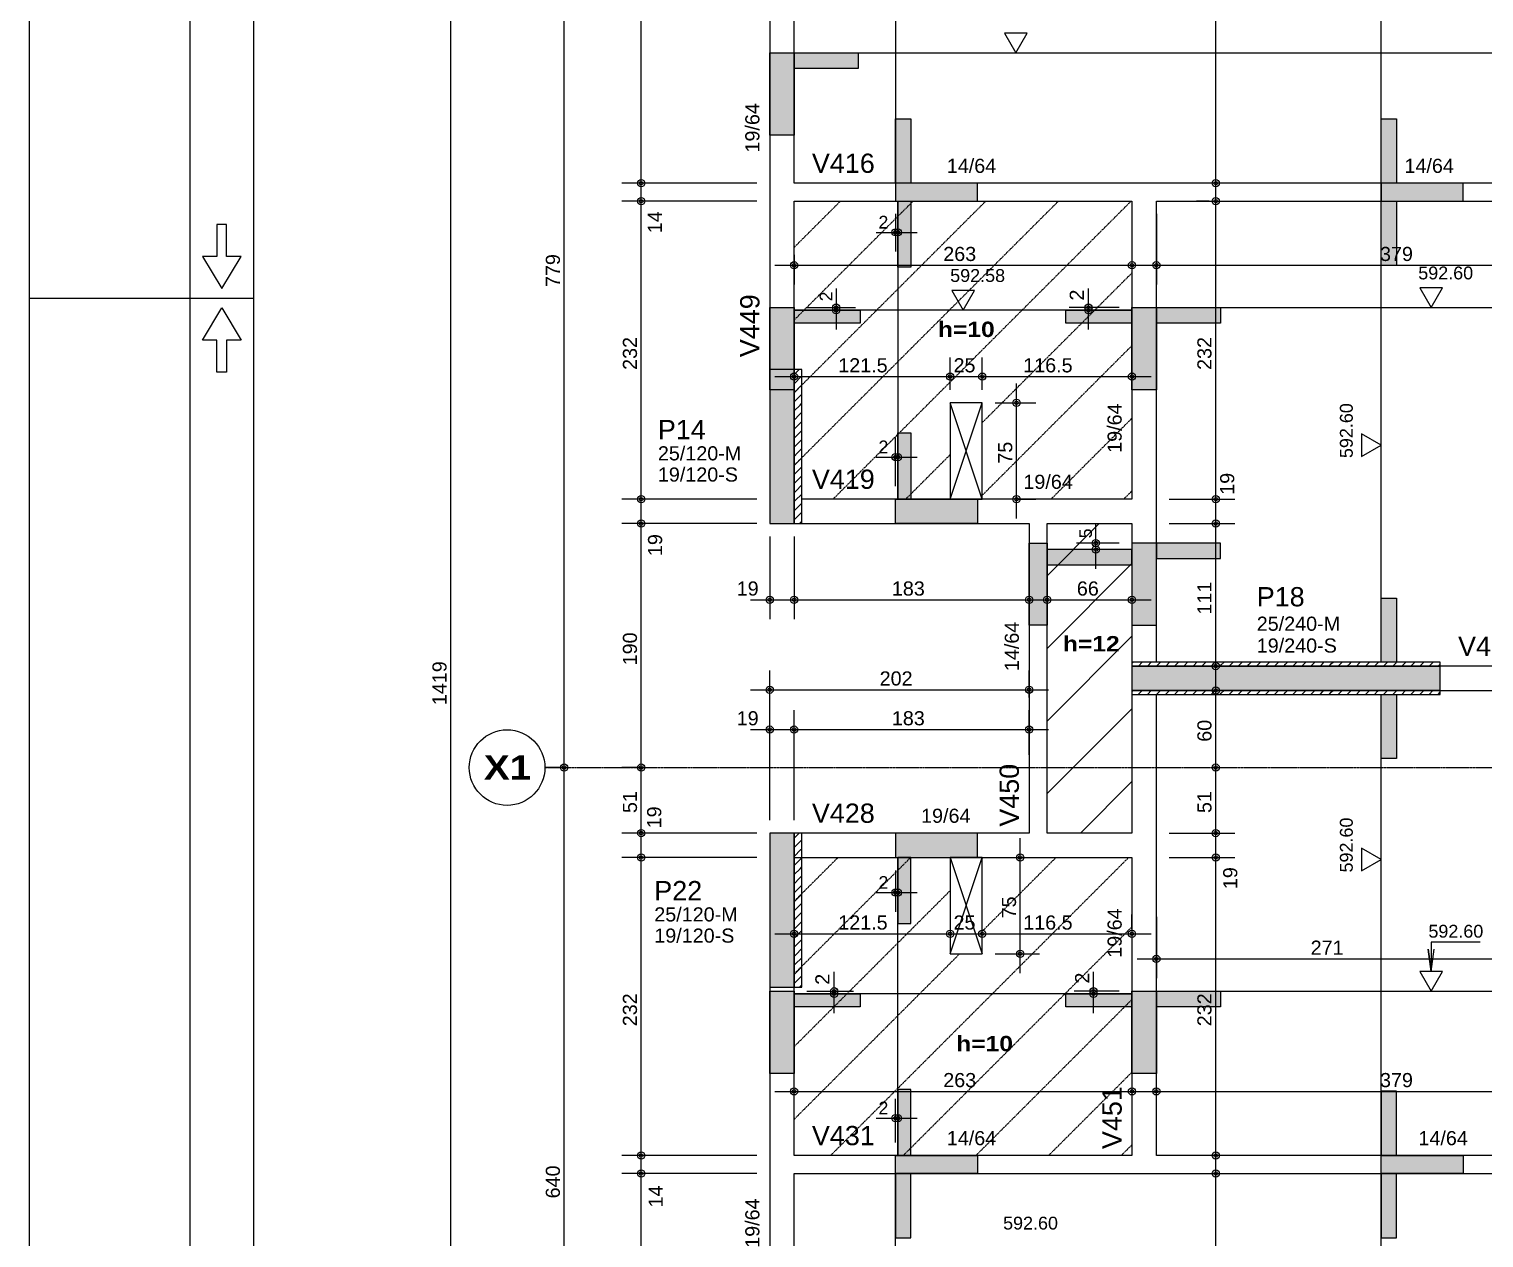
# Model space of a CAD drawing. Extents: x 0 to 7795, y 0 to 4205.
# Drawn here: x 0 to 1132, y 2241 to 3182 of the extents above; entities that cross this region are included whole.
import ezdxf

# ---------------------------------------------------------------- set-up
doc = ezdxf.new("R2010")
doc.units = 0
doc.header["$MEASUREMENT"] = 0
doc.linetypes.add('ESTILO_TQS_0001', pattern=[1, 0.7, -0.3])
doc.linetypes.add('ESTILO_TQS_0007', pattern=[2.1, 1.5, -0.2, 0.2, -0.2])
for name, color, linetype in [('MTH-179', 1, 'CONTINUOUS'), ('MTH-224', 4, 'CONTINUOUS'), ('MTH-230', 1, 'CONTINUOUS'), ('MTH-COTAS7', 31, 'CONTINUOUS'), ('MTH-DIM-PILAR', 3, 'CONTINUOUS'), ('MTH-DIM-VIGA', 3, 'CONTINUOUS'), ('MTH-EIXO-214', 4, 'CONTINUOUS'), ('MTH-EIXO-215', 1, 'CONTINUOUS'), ('MTH-FACE-VIGA', 7, 'CONTINUOUS'), ('MTH-LINHA-SEÇÃO', 16, 'CONTINUOUS'), ('MTH-MARGEM', 5, 'CONTINUOUS'), ('MTH-PILAR-SEGUE', 5, 'CONTINUOUS'), ('MTH-SIMB_COTA', 3, 'CONTINUOUS'), ('MTH-SOMBRA21', 150, 'CONTINUOUS'), ('MTH-SOMBRA25', 253, 'CONTINUOUS'), ('MTH-TIT1-PILAR', 5, 'CONTINUOUS'), ('MTH-TIT1-VIGA', 5, 'CONTINUOUS'), ('MTH-TRACEJADO-216', 1, 'CONTINUOUS'), ('MTH-TXT', 4, 'CONTINUOUS'), ('MTH-TXT-NEGRITO', 5, 'CONTINUOUS')]:
    doc.layers.add(name, color=color, linetype=linetype)
doc.styles.add('TQS_ARIAL', font='arial.ttf')
doc.styles.add('TQS_ARIAL_BLACK', font='ariblk.ttf')

msp = doc.modelspace()

# ---------------------------------------------------------------- linework, layer by layer
at = {"layer": 'MTH-179', "linetype": 'Continuous'}
for p, q in [((0.004008, 4204.998269), (0.004008, -0.002219)), ((125.004016, 4204.998269), (125.004016, -0.002219)), ((0.004008, 2972.497781), (175.004008, 2972.497781))]:
    msp.add_line(p, q, dxfattribs=at)
for points in [[(150.004008, 2979.997781), (165.004008, 3004.997781), (153.754008, 3004.997781), (153.754008, 3029.997781), (146.254008, 3029.997781), (146.254008, 3004.997781), (135.004008, 3004.997781), (150.004008, 2979.997781)], [(150.004008, 2964.997781), (165.004008, 2939.997781), (153.754008, 2939.997781), (153.754008, 2914.997781), (146.254008, 2914.997781), (146.254008, 2939.997781), (135.004008, 2939.997781), (150.004008, 2964.997781)]]:
    msp.add_lwpolyline(points, dxfattribs=at)
at = {"layer": 'MTH-224', "linetype": 'Continuous'}
for points in [[(759.359602, 3178.810307), (768.192605, 3163.511837), (777.02473, 3178.810307), (759.359602, 3178.810307)], [(718.178365, 2978.528979), (727.011368, 2963.230509), (735.843493, 2978.528979), (718.178365, 2978.528979)], [(1082.560302, 2980.528979), (1091.393306, 2965.230509), (1100.22543, 2980.528979), (1082.560302, 2980.528979)], [(1037.096563, 2849.268351), (1052.395033, 2858.101354), (1037.096563, 2866.933478), (1037.096563, 2849.268351)], [(1037.096563, 2526.651687), (1052.395033, 2535.484691), (1037.096563, 2544.316815), (1037.096563, 2526.651687)], [(1082.560302, 2448.289964), (1091.393306, 2432.991494), (1100.22543, 2448.289964), (1082.560302, 2448.289964)]]:
    msp.add_lwpolyline(points, dxfattribs=at)
at = {"layer": 'MTH-230', "linetype": 'Continuous'}
for p, q in [((717.011355, 2816.135497), (742.011369, 2891.135495)), ((742.011369, 2816.135497), (717.011355, 2891.135495)), ((717.011301, 2537.135601), (742.011301, 2462.135601)), ((717.011301, 2462.135601), (742.011301, 2537.135601))]:
    msp.add_line(p, q, dxfattribs=at)
msp.add_circle((372.092488, 2607.135465), 29.418879, dxfattribs=at)
at = {"layer": 'MTH-COTAS7', "linetype": 'Continuous'}
for p, q in [((328.265627, 1952.135502), (328.265627, 3401.1355)), ((416.511366, 2592.135465), (416.511366, 3401.1355)), ((476.511366, 3047.1355), (476.511366, 3382.135501)), ((923.725846, 3047.1355), (923.725846, 3382.135501)), ((476.511366, 3033.1355), (476.511366, 3077.1355)), ((566.511366, 3062.1355), (461.511366, 3062.1355)), ((566.511366, 3062.1355), (461.511366, 3062.1355)), ((476.511366, 2801.135501), (476.511366, 3063.1355)), ((930.829423, 3062.1355), (908.725846, 3062.1355)), ((923.725846, 2801.135501), (923.725846, 3063.1355)), ((566.511366, 3048.1355), (461.511366, 3048.1355)), ((566.511366, 3048.1355), (461.511366, 3048.1355)), ((918.511368, 3048.1355), (908.725846, 3048.1355)), ((674.386366, 3038.1355), (674.386366, 3008.854269)), ((676.386366, 3038.1355), (676.386366, 3008.854269)), ((877.51137, 3038.1355), (877.51137, 2983.232143)), ((659.386366, 3023.854269), (691.386366, 3023.854269)), ((595.511366, 3006.466869), (595.511366, 2983.232143)), ((858.51137, 3005.209208), (858.51137, 2983.232143)), ((580.511366, 2998.232143), (873.51137, 2998.232143)), ((862.51137, 2998.232143), (1271.506838, 2998.232143)), ((628.256364, 2980.230509), (628.256364, 2948.230509)), ((824.715256, 2948.230509), (824.715256, 2980.230509)), ((605.511366, 2965.230509), (643.256364, 2965.230509)), ((605.511366, 2963.230509), (643.256364, 2963.230509)), ((848.51137, 2965.230509), (809.715256, 2965.230509)), ((848.51137, 2963.230509), (809.715256, 2963.230509)), ((595.511366, 2890.565791), (595.511366, 2926.533561)), ((717.011355, 2901.135495), (717.011355, 2926.533561)), ((717.011355, 2901.135495), (717.011355, 2926.533561)), ((742.011369, 2901.135495), (742.011369, 2926.533561)), ((742.011369, 2901.135495), (742.011369, 2926.533561)), ((858.51137, 2911.230509), (858.51137, 2926.533561)), ((580.511366, 2911.533561), (732.011355, 2911.533561)), ((702.011355, 2911.533561), (757.011369, 2911.533561)), ((727.011369, 2911.533561), (873.51137, 2911.533561)), ((768.627084, 2801.135501), (768.627084, 2906.135495)), ((752.011369, 2891.135495), (783.627084, 2891.135495)), ((674.386366, 2826.135501), (674.386366, 2863.880498)), ((676.386366, 2826.135501), (676.386366, 2863.880498)), ((659.386366, 2848.880498), (691.386366, 2848.880498)), ((476.511366, 2782.135501), (476.511366, 2831.135501)), ((923.725846, 2782.135501), (923.725846, 2831.135501)), ((566.511366, 2816.135501), (461.511366, 2816.135501)), ((566.511366, 2816.135501), (461.511366, 2816.135501)), ((476.511366, 2592.135465), (476.511366, 2812.135501)), ((769.499742, 2816.135501), (783.627084, 2816.135501)), ((887.51137, 2816.135501), (938.725846, 2816.135501)), ((887.51137, 2816.135501), (938.725846, 2816.135501)), ((923.725846, 2671.135503), (923.725846, 2812.135501)), ((566.511366, 2797.135501), (461.511366, 2797.135501)), ((566.511366, 2797.135501), (461.511366, 2797.135501)), ((576.511366, 2787.135501), (576.511366, 2722.75702)), ((595.511366, 2787.135501), (595.511366, 2722.75702)), ((830.361343, 2761.912697), (830.361343, 2796.912697)), ((887.51137, 2797.135501), (938.725846, 2797.135501)), ((887.51137, 2797.135501), (938.725846, 2797.135501)), ((595.511366, 2777.135501), (595.511366, 2722.75702)), ((848.511371, 2781.912697), (815.361343, 2781.912697)), ((848.511371, 2776.912697), (815.361343, 2776.912697)), ((778.511366, 2764.81614), (778.511366, 2722.75702)), ((561.511366, 2737.75702), (610.511366, 2737.75702)), ((580.511366, 2737.75702), (793.511366, 2737.75702)), ((777.511366, 2737.75702), (873.51137, 2737.75702)), ((792.511366, 2740.018856), (792.511366, 2722.75702)), ((858.51137, 2737.846859), (858.51137, 2722.75702)), ((932.445844, 2686.135503), (908.725846, 2686.135503)), ((576.511366, 2576.135501), (576.511366, 2682.734436)), ((778.511366, 2661.744112), (778.511366, 2682.734436)), ((923.725846, 2592.135465), (923.725846, 2682.135503)), ((561.511366, 2667.734436), (793.511366, 2667.734436)), ((932.279782, 2667.135503), (908.725846, 2667.135503)), ((576.511366, 2566.135501), (576.511366, 2651.744112)), ((595.511366, 2566.135501), (595.511366, 2651.744112)), ((595.511366, 2576.135501), (595.511366, 2651.744112)), ((778.511366, 2617.135465), (778.511366, 2651.744112)), ((561.511366, 2636.744112), (610.511366, 2636.744112)), ((580.511366, 2636.744112), (793.511366, 2636.744112)), ((416.511366, 1952.135502), (416.511366, 2622.135465)), ((476.511366, 2541.135501), (476.511366, 2622.135465)), ((923.725846, 2541.135501), (923.725846, 2622.135465)), ((414.290265, 2607.135465), (401.511366, 2607.135465)), ((415.263329, 2607.135465), (401.511366, 2607.135465)), ((475.263329, 2607.135465), (461.511366, 2607.135465)), ((475.263329, 2607.135465), (461.511366, 2607.135465)), ((920.849587, 2607.135465), (938.725846, 2607.135465)), ((920.849587, 2607.135465), (938.725846, 2607.135465)), ((476.511366, 2522.135501), (476.511366, 2571.135501)), ((923.725846, 2522.135501), (923.725846, 2571.135501)), ((566.511366, 2556.135501), (461.511366, 2556.135501)), ((566.511366, 2556.135501), (461.511366, 2556.135501)), ((476.511366, 2290.135499), (476.511366, 2552.135501)), ((771.572655, 2447.135601), (771.572655, 2552.135501)), ((887.51137, 2556.135501), (938.725846, 2556.135501)), ((887.51137, 2556.135501), (938.725846, 2556.135501)), ((923.725846, 2290.135499), (923.725846, 2552.135501)), ((566.511366, 2537.135501), (461.511366, 2537.135501)), ((566.511366, 2537.135501), (461.511366, 2537.135501)), ((752.011301, 2537.135501), (786.572655, 2537.135501)), ((887.51137, 2537.135501), (938.725846, 2537.135501)), ((887.51137, 2537.135501), (938.725846, 2537.135501)), ((674.386366, 2527.135501), (674.386366, 2494.779492)), ((676.386366, 2527.135501), (676.386366, 2494.779492)), ((659.386366, 2509.779492), (691.386366, 2509.779492)), ((742.011301, 2472.135601), (742.011301, 2492.703792)), ((742.011301, 2472.135601), (742.011301, 2492.703792)), ((858.51137, 2481.441871), (858.51137, 2492.703792)), ((595.511366, 2486.135501), (595.511366, 2462.703792)), ((717.011301, 2489.635601), (717.011301, 2462.703792)), ((717.011301, 2489.635601), (717.011301, 2462.703792)), ((877.51137, 2490.948344), (877.51137, 2443.127822)), ((580.511366, 2477.703792), (732.011301, 2477.703792)), ((702.011301, 2477.703792), (757.011301, 2477.703792)), ((727.011301, 2477.703792), (873.51137, 2477.703792)), ((752.011301, 2462.135601), (786.572655, 2462.135601)), ((862.51137, 2458.127822), (1163.511366, 2458.127822)), ((626.751046, 2415.991494), (626.751046, 2447.991494)), ((828.608639, 2415.991494), (828.608639, 2447.991494)), ((605.511366, 2432.991494), (641.751046, 2432.991494)), ((605.511366, 2430.991494), (641.751046, 2430.991494)), ((848.51137, 2432.991494), (813.608639, 2432.991494)), ((848.51137, 2430.991494), (813.608639, 2430.991494)), ((877.51137, 2343.047697), (877.51137, 2370.038858)), ((580.511366, 2355.038858), (873.51137, 2355.038858)), ((674.386366, 2315.135501), (674.386366, 2349.166273)), ((676.386366, 2315.135501), (676.386366, 2349.166273)), ((862.51137, 2355.038858), (1271.506838, 2355.038858)), ((659.386366, 2334.166273), (691.386366, 2334.166273)), ((476.511366, 2276.135499), (476.511366, 2320.135499)), ((566.511366, 2305.135499), (461.511366, 2305.135499)), ((566.511366, 2305.135499), (461.511366, 2305.135499)), ((476.511366, 1971.135501), (476.511366, 2306.135499)), ((932.234562, 2305.135499), (908.725846, 2305.135499)), ((923.725846, 1971.135501), (923.725846, 2306.135499)), ((566.511366, 2291.135499), (461.511366, 2291.135499)), ((566.511366, 2291.135499), (461.511366, 2291.135499))]:
    msp.add_line(p, q, dxfattribs=at)
msp.add_lwpolyline([(1129.702122, 2471.26298), (1091.392866, 2471.26298), (1091.392866, 2448.289964), (1089.108658, 2465.640249), (1091.392866, 2448.289964), (1093.677075, 2465.640249)], dxfattribs=at)
at = {"layer": 'MTH-EIXO-214', "linetype": 'ESTILO_TQS_0007'}
msp.add_line((401.511366, 2607.135465), (5503.511366, 2607.135465), dxfattribs=at)
at = {"layer": 'MTH-EIXO-215', "linetype": 'Continuous'}
for p, q in [((792.511366, 2756.539504), (833.107363, 2797.135501)), ((792.511366, 2699.970961), (858.51137, 2765.970965)), ((792.511366, 2643.402419), (858.51137, 2709.402423)), ((792.511366, 2586.833876), (858.51137, 2652.83388)), ((818.381533, 2556.135501), (858.51137, 2596.265338))]:
    msp.add_line(p, q, dxfattribs=at)
at = {"layer": 'MTH-FACE-VIGA', "linetype": 'Continuous'}
for p, q in [((595.511366, 2913.092895), (599.553973, 2917.135501)), ((595.511366, 2906.021827), (601.242226, 2911.752686)), ((601.242226, 2911.752686), (601.511366, 2912.021827)), ((595.511366, 2898.950759), (600.870064, 2904.309457)), ((600.870064, 2904.309457), (601.511366, 2904.950759)), ((595.511366, 2891.879691), (600.497903, 2896.866227)), ((595.511366, 2884.808623), (600.125741, 2889.422998)), ((600.125741, 2889.422998), (601.511366, 2890.808623)), ((600.497903, 2896.866227), (601.511366, 2897.879691)), ((595.511366, 2877.737555), (599.75358, 2881.979769)), ((599.381418, 2874.53654), (601.511366, 2876.666488)), ((599.75358, 2881.979769), (601.511366, 2883.737555)), ((595.511366, 2870.666488), (599.381418, 2874.53654)), ((595.511366, 2863.59542), (599.009257, 2867.09331)), ((599.009257, 2867.09331), (601.511366, 2869.59542)), ((595.511366, 2856.524352), (598.637096, 2859.650081)), ((598.264934, 2852.206852), (601.511366, 2855.453284)), ((598.637096, 2859.650081), (601.511366, 2862.524352)), ((595.511366, 2849.453284), (598.264934, 2852.206852)), ((595.511366, 2842.382216), (597.892773, 2844.763622)), ((597.892773, 2844.763622), (601.511366, 2848.382216)), ((595.511366, 2835.311149), (597.520611, 2837.320393)), ((597.14845, 2829.877164), (601.511366, 2834.240081)), ((597.520611, 2837.320393), (601.511366, 2841.311149)), ((595.511366, 2828.240081), (597.14845, 2829.877164)), ((595.511366, 2821.169013), (596.776288, 2822.433935)), ((596.404127, 2814.990705), (601.511366, 2820.097945)), ((596.776288, 2822.433935), (601.511366, 2827.169013)), ((595.511366, 2814.097945), (596.404127, 2814.990705)), ((596.031965, 2807.547476), (601.511366, 2813.026877)), ((595.511366, 2807.026877), (596.031965, 2807.547476)), ((595.511366, 2799.95581), (595.659804, 2800.104247)), ((595.659804, 2800.104247), (601.511366, 2805.95581)), ((599.762125, 2797.135501), (601.511366, 2798.884742)), ((858.511366, 2688.189215), (859.457654, 2689.135503)), ((863.528721, 2686.135503), (863.592232, 2686.199013)), ((863.592232, 2686.199013), (866.528721, 2689.135503)), ((870.599789, 2686.135503), (870.752807, 2686.288521)), ((870.752807, 2686.288521), (873.599789, 2689.135503)), ((877.670857, 2686.135503), (877.913382, 2686.378028)), ((877.913382, 2686.378028), (880.670857, 2689.135503)), ((884.741925, 2686.135503), (885.073957, 2686.467535)), ((885.073957, 2686.467535), (887.741925, 2689.135503)), ((891.812993, 2686.135503), (892.234532, 2686.557042)), ((892.234532, 2686.557042), (894.812993, 2689.135503)), ((898.88406, 2686.135503), (899.395107, 2686.646549)), ((899.395107, 2686.646549), (901.88406, 2689.135503)), ((905.955128, 2686.135503), (906.555682, 2686.736057)), ((906.555682, 2686.736057), (908.955128, 2689.135503)), ((913.026196, 2686.135503), (913.716257, 2686.825564)), ((913.716257, 2686.825564), (916.026196, 2689.135503)), ((920.097264, 2686.135503), (920.876832, 2686.915071)), ((920.876832, 2686.915071), (923.097264, 2689.135503)), ((927.168332, 2686.135503), (928.037407, 2687.004578)), ((928.037407, 2687.004578), (930.168332, 2689.135503)), ((934.2394, 2686.135503), (935.197982, 2687.094085)), ((935.197982, 2687.094085), (937.2394, 2689.135503)), ((941.310467, 2686.135503), (942.358557, 2687.183592)), ((942.358557, 2687.183592), (944.310467, 2689.135503)), ((948.381535, 2686.135503), (949.519132, 2687.2731)), ((949.519132, 2687.2731), (951.381535, 2689.135503)), ((955.452603, 2686.135503), (956.679707, 2687.362607)), ((956.679707, 2687.362607), (958.452603, 2689.135503)), ((962.523671, 2686.135503), (963.840282, 2687.452114)), ((963.840282, 2687.452114), (965.523671, 2689.135503)), ((969.594739, 2686.135503), (971.000857, 2687.541621)), ((971.000857, 2687.541621), (972.594739, 2689.135503)), ((976.665806, 2686.135503), (978.161432, 2687.631128)), ((978.161432, 2687.631128), (979.665806, 2689.135503)), ((983.736874, 2686.135503), (985.322007, 2687.720636)), ((985.322007, 2687.720636), (986.736874, 2689.135503)), ((990.807942, 2686.135503), (992.482582, 2687.810143)), ((992.482582, 2687.810143), (993.807942, 2689.135503)), ((997.87901, 2686.135503), (999.643157, 2687.89965)), ((999.643157, 2687.89965), (1000.87901, 2689.135503)), ((1004.950078, 2686.135503), (1006.803732, 2687.989157)), ((1006.803732, 2687.989157), (1007.950078, 2689.135503)), ((1012.021145, 2686.135503), (1013.964307, 2688.078664)), ((1013.964307, 2688.078664), (1015.021145, 2689.135503)), ((1019.092213, 2686.135503), (1021.124882, 2688.168172)), ((1021.124882, 2688.168172), (1022.092213, 2689.135503)), ((1026.163281, 2686.135503), (1028.285457, 2688.257679)), ((1028.285457, 2688.257679), (1029.163281, 2689.135503)), ((1033.234349, 2686.135503), (1035.446032, 2688.347186)), ((1035.446032, 2688.347186), (1036.234349, 2689.135503)), ((1040.305417, 2686.135503), (1042.606607, 2688.436693)), ((1042.606607, 2688.436693), (1043.305417, 2689.135503)), ((1047.376485, 2686.135503), (1049.767182, 2688.5262)), ((1049.767182, 2688.5262), (1050.376485, 2689.135503)), ((1054.447552, 2686.135503), (1056.927757, 2688.615707)), ((1056.927757, 2688.615707), (1057.447552, 2689.135503)), ((1061.51862, 2686.135503), (1064.088332, 2688.705215)), ((1064.088332, 2688.705215), (1064.51862, 2689.135503)), ((1068.589688, 2686.135503), (1071.248907, 2688.794722)), ((1071.248907, 2688.794722), (1071.589688, 2689.135503)), ((1075.660756, 2686.135503), (1078.409482, 2688.884229)), ((1078.409482, 2688.884229), (1078.660756, 2689.135503)), ((1082.731824, 2686.135503), (1085.570057, 2688.973736)), ((1085.570057, 2688.973736), (1085.731824, 2689.135503)), ((1089.802891, 2686.135503), (1092.730632, 2689.063243)), ((1092.730632, 2689.063243), (1092.802891, 2689.135503)), ((1096.873959, 2686.135503), (1098.511366, 2687.77291)), ((858.511366, 2666.189215), (859.457654, 2667.135503)), ((863.528721, 2664.135503), (863.592232, 2664.199013)), ((863.592232, 2664.199013), (866.528721, 2667.135503)), ((870.599789, 2664.135503), (870.752807, 2664.288521)), ((870.752807, 2664.288521), (873.599789, 2667.135503)), ((877.670857, 2664.135503), (877.913382, 2664.378028)), ((877.913382, 2664.378028), (880.670857, 2667.135503)), ((884.741925, 2664.135503), (885.073957, 2664.467535)), ((885.073957, 2664.467535), (887.741925, 2667.135503)), ((891.812993, 2664.135503), (892.234532, 2664.557042)), ((892.234532, 2664.557042), (894.812993, 2667.135503)), ((898.88406, 2664.135503), (899.395107, 2664.646549)), ((899.395107, 2664.646549), (901.88406, 2667.135503)), ((905.955128, 2664.135503), (906.555682, 2664.736057)), ((906.555682, 2664.736057), (908.955128, 2667.135503)), ((913.026196, 2664.135503), (913.716257, 2664.825564)), ((913.716257, 2664.825564), (916.026196, 2667.135503)), ((920.097264, 2664.135503), (920.876832, 2664.915071)), ((920.876832, 2664.915071), (923.097264, 2667.135503)), ((927.168332, 2664.135503), (928.037407, 2665.004578)), ((928.037407, 2665.004578), (930.168332, 2667.135503)), ((934.2394, 2664.135503), (935.197982, 2665.094085)), ((935.197982, 2665.094085), (937.2394, 2667.135503)), ((941.310467, 2664.135503), (942.358557, 2665.183592)), ((942.358557, 2665.183592), (944.310467, 2667.135503)), ((948.381535, 2664.135503), (949.519132, 2665.2731)), ((949.519132, 2665.2731), (951.381535, 2667.135503)), ((955.452603, 2664.135503), (956.679707, 2665.362607)), ((956.679707, 2665.362607), (958.452603, 2667.135503)), ((962.523671, 2664.135503), (963.840282, 2665.452114)), ((963.840282, 2665.452114), (965.523671, 2667.135503)), ((969.594739, 2664.135503), (971.000857, 2665.541621)), ((971.000857, 2665.541621), (972.594739, 2667.135503)), ((976.665806, 2664.135503), (978.161432, 2665.631128)), ((978.161432, 2665.631128), (979.665806, 2667.135503)), ((983.736874, 2664.135503), (985.322007, 2665.720636)), ((985.322007, 2665.720636), (986.736874, 2667.135503)), ((990.807942, 2664.135503), (992.482582, 2665.810143)), ((992.482582, 2665.810143), (993.807942, 2667.135503)), ((997.87901, 2664.135503), (999.643157, 2665.89965)), ((999.643157, 2665.89965), (1000.87901, 2667.135503)), ((1004.950078, 2664.135503), (1006.803732, 2665.989157)), ((1006.803732, 2665.989157), (1007.950078, 2667.135503)), ((1012.021145, 2664.135503), (1013.964307, 2666.078664)), ((1013.964307, 2666.078664), (1015.021145, 2667.135503)), ((1019.092213, 2664.135503), (1021.124882, 2666.168172)), ((1021.124882, 2666.168172), (1022.092213, 2667.135503)), ((1026.163281, 2664.135503), (1028.285457, 2666.257679)), ((1028.285457, 2666.257679), (1029.163281, 2667.135503)), ((1033.234349, 2664.135503), (1035.446032, 2666.347186)), ((1035.446032, 2666.347186), (1036.234349, 2667.135503)), ((1040.305417, 2664.135503), (1042.606607, 2666.436693)), ((1042.606607, 2666.436693), (1043.305417, 2667.135503)), ((1047.376485, 2664.135503), (1049.767182, 2666.5262)), ((1049.767182, 2666.5262), (1050.376485, 2667.135503)), ((1054.447552, 2664.135503), (1056.927757, 2666.615707)), ((1056.927757, 2666.615707), (1057.447552, 2667.135503)), ((1061.51862, 2664.135503), (1064.088332, 2666.705215)), ((1064.088332, 2666.705215), (1064.51862, 2667.135503)), ((1068.589688, 2664.135503), (1071.248907, 2666.794722)), ((1071.248907, 2666.794722), (1071.589688, 2667.135503)), ((1075.660756, 2664.135503), (1078.409482, 2666.884229)), ((1078.409482, 2666.884229), (1078.660756, 2667.135503)), ((1082.731824, 2664.135503), (1085.570057, 2666.973736)), ((1085.570057, 2666.973736), (1085.731824, 2667.135503)), ((1089.802891, 2664.135503), (1092.730632, 2667.063243)), ((1092.730632, 2667.063243), (1092.802891, 2667.135503)), ((1096.873959, 2664.135503), (1098.511366, 2665.77291)), ((595.511366, 2552.092895), (599.553973, 2556.135501)), ((595.511366, 2545.021827), (601.242226, 2550.752686)), ((601.242226, 2550.752686), (601.511366, 2551.021827)), ((595.511366, 2537.950759), (600.870064, 2543.309457)), ((600.497903, 2535.866227), (601.511366, 2536.879691)), ((600.870064, 2543.309457), (601.511366, 2543.950759)), ((595.511366, 2530.879691), (600.497903, 2535.866227)), ((595.511366, 2523.808623), (600.125741, 2528.422998)), ((600.125741, 2528.422998), (601.511366, 2529.808623)), ((595.511366, 2516.737555), (599.75358, 2520.979769)), ((599.381418, 2513.53654), (601.511366, 2515.666488)), ((599.75358, 2520.979769), (601.511366, 2522.737555)), ((595.511366, 2509.666488), (599.381418, 2513.53654)), ((595.511366, 2502.59542), (599.009257, 2506.09331)), ((599.009257, 2506.09331), (601.511366, 2508.59542)), ((595.511366, 2495.524352), (598.637096, 2498.650081)), ((598.264934, 2491.206852), (601.511366, 2494.453284)), ((598.637096, 2498.650081), (601.511366, 2501.524352)), ((595.511366, 2488.453284), (598.264934, 2491.206852)), ((595.511366, 2481.382216), (597.892773, 2483.763622)), ((597.520611, 2476.320393), (601.511366, 2480.311149)), ((597.892773, 2483.763622), (601.511366, 2487.382216)), ((595.511366, 2474.311149), (597.520611, 2476.320393)), ((595.511366, 2467.240081), (597.14845, 2468.877164)), ((597.14845, 2468.877164), (601.511366, 2473.240081)), ((595.511366, 2460.169013), (596.776288, 2461.433935)), ((596.404127, 2453.990705), (601.511366, 2459.097945)), ((596.776288, 2461.433935), (601.511366, 2466.169013)), ((595.511366, 2453.097945), (596.404127, 2453.990705)), ((595.511366, 2446.026877), (596.031965, 2446.547476)), ((596.031965, 2446.547476), (601.511366, 2452.026877)), ((595.511366, 2438.95581), (595.659804, 2439.104247)), ((595.659804, 2439.104247), (601.511366, 2444.95581)), ((599.762125, 2436.135501), (601.511366, 2437.884742))]:
    msp.add_line(p, q, dxfattribs=at)
for points in [[(576.511366, 3246.1355), (576.511366, 3055.1355)], [(595.511366, 3062.1355), (595.511366, 3246.1355)], [(1256.506838, 3062.1355), (595.511366, 3062.1355)], [(576.511366, 3055.1355), (576.511366, 2917.135501)], [(595.511366, 2917.135501), (595.511366, 3048.1355)], [(595.511366, 3048.1355), (858.51137, 3048.1355)], [(858.51137, 3048.1355), (858.51137, 2816.135501)], [(877.51137, 2806.635501), (877.51137, 3048.1355)], [(877.51137, 3048.1355), (979.511366, 3048.1355)], [(979.511366, 3048.1355), (1275.506838, 3048.1355)], [(601.511366, 2917.135501), (595.511366, 2917.135501), (595.511366, 2797.135501), (601.511366, 2797.135501), (601.511366, 2917.135501)], [(717.011355, 2816.135497), (742.011369, 2816.135497), (742.011369, 2891.135495), (717.011355, 2891.135495), (717.011355, 2816.135497)], [(785.511366, 2816.135501), (601.511366, 2816.135501)], [(858.51137, 2816.135501), (785.511366, 2816.135501)], [(877.51137, 2689.135503), (877.51137, 2806.635501)], [(595.511366, 2797.135501), (778.511366, 2797.135501)], [(778.511366, 2797.135501), (778.511366, 2556.135501)], [(792.511366, 2797.135501), (858.51137, 2797.135501)], [(792.511366, 2556.135501), (792.511366, 2797.135501)], [(858.51137, 2797.135501), (858.51137, 2686.135503)], [(1098.511366, 2689.135503), (858.511366, 2689.135503), (858.511366, 2686.135503), (1098.511366, 2686.135503), (1098.511366, 2689.135503)], [(1310.51056, 2686.135501), (1098.511366, 2686.135501)], [(1098.511366, 2667.135503), (858.511366, 2667.135503), (858.511366, 2664.135503), (1098.511366, 2664.135503), (1098.511366, 2667.135503)], [(858.51137, 2667.135503), (858.51137, 2556.135501)], [(877.51137, 2546.635501), (877.51137, 2664.135503)], [(1098.511366, 2667.135501), (1310.51056, 2667.135501)], [(778.511366, 2556.135501), (595.511366, 2556.135501)], [(601.511366, 2556.135501), (595.511366, 2556.135501), (595.511366, 2436.135501), (601.511366, 2436.135501), (601.511366, 2556.135501)], [(858.51137, 2556.135501), (792.511366, 2556.135501)], [(595.511366, 2537.135501), (785.511366, 2537.135501)], [(717.011301, 2537.135601), (717.011301, 2462.135601), (742.011301, 2462.135601), (742.011301, 2537.135601), (717.011301, 2537.135601)], [(785.511366, 2537.135501), (858.51137, 2537.135501)], [(858.51137, 2537.135501), (858.51137, 2305.135499)], [(877.51137, 2305.135499), (877.51137, 2546.635501)], [(576.511366, 2436.135501), (576.511366, 2298.135499)], [(595.511366, 2305.135499), (595.511366, 2436.135501)], [(858.51137, 2305.135499), (595.511366, 2305.135499)], [(979.511366, 2305.135499), (877.51137, 2305.135499)], [(1275.506838, 2305.135499), (979.511366, 2305.135499)], [(576.511366, 2298.135499), (576.511366, 2107.135502)], [(595.511366, 2107.135502), (595.511366, 2291.135499)], [(595.511366, 2291.135499), (1256.506838, 2291.135499)]]:
    msp.add_lwpolyline(points, dxfattribs=at)
at = {"layer": 'MTH-LINHA-SEÇÃO', "linetype": 'Continuous'}
for p, q in [((674.386366, 3386.135501), (674.386366, 3048.1355)), ((1052.395033, 2689.135503), (1052.395033, 3386.135501)), ((576.511366, 3163.511837), (1550.51056, 3163.511837)), ((676.386366, 3048.1355), (676.386366, 2816.135501)), ((858.51137, 2963.230509), (595.511366, 2963.230509)), ((858.51137, 2965.230509), (1600.51056, 2965.230509)), ((1052.395033, 1967.135501), (1052.395033, 2664.135503)), ((676.386366, 2305.135501), (676.386366, 2537.135501)), ((858.51137, 2430.991494), (595.511366, 2430.991494)), ((858.51137, 2432.991494), (1600.51056, 2432.991494)), ((674.386366, 1967.135501), (674.386366, 2305.135501))]:
    msp.add_line(p, q, dxfattribs=at)
for points in [[(576.511366, 3163.511837), (595.511366, 3163.511837), (595.511366, 3099.511837), (576.511366, 3099.511837), (576.511366, 3163.511837)], [(595.511366, 3163.511837), (645.511366, 3163.511837), (645.511366, 3151.511837), (595.511366, 3151.511837), (595.511366, 3163.511837)], [(674.386366, 3062.1355), (674.386366, 3112.1355), (686.386366, 3112.1355), (686.386366, 3062.1355), (674.386366, 3062.1355)], [(1052.395033, 3062.1355), (1052.395033, 3112.1355), (1064.395033, 3112.1355), (1064.395033, 3062.1355), (1052.395033, 3062.1355)], [(738.386366, 3062.1355), (674.386366, 3062.1355), (674.386366, 3048.1355), (738.386366, 3048.1355), (738.386366, 3062.1355)], [(1116.395033, 3062.1355), (1052.395033, 3062.1355), (1052.395033, 3048.1355), (1116.395033, 3048.1355), (1116.395033, 3062.1355)], [(676.386366, 2996.6355), (676.386366, 3048.1355), (686.386366, 3048.1355), (686.386366, 2996.6355), (676.386366, 2996.6355)], [(1052.395033, 2998.1355), (1052.395033, 3048.1355), (1064.395033, 3048.1355), (1064.395033, 2998.1355), (1052.395033, 2998.1355)], [(576.511366, 2965.230509), (595.511366, 2965.230509), (595.511366, 2901.230509), (576.511366, 2901.230509), (576.511366, 2965.230509)], [(595.511366, 2963.230509), (647.011366, 2963.230509), (647.011366, 2953.230509), (595.511366, 2953.230509), (595.511366, 2963.230509)], [(807.01137, 2963.230509), (858.51137, 2963.230509), (858.51137, 2953.230509), (807.01137, 2953.230509), (807.01137, 2963.230509)], [(858.51137, 2965.230509), (877.51137, 2965.230509), (877.51137, 2901.230509), (858.51137, 2901.230509), (858.51137, 2965.230509)], [(877.51137, 2965.230509), (927.51137, 2965.230509), (927.51137, 2953.230509), (877.51137, 2953.230509), (877.51137, 2965.230509)], [(676.386366, 2816.135501), (676.386366, 2867.635501), (686.386366, 2867.635501), (686.386366, 2816.135501), (676.386366, 2816.135501)], [(674.386366, 2797.135501), (674.386366, 2816.135501), (738.386366, 2816.135501), (738.386366, 2797.135501), (674.386366, 2797.135501)], [(778.511371, 2717.912697), (778.511371, 2781.912697), (792.511371, 2781.912697), (792.511371, 2717.912697), (778.511371, 2717.912697)], [(858.511371, 2776.912697), (792.511371, 2776.912697), (792.511371, 2764.912697), (858.511371, 2764.912697), (858.511371, 2776.912697)], [(877.511371, 2781.912697), (858.511371, 2781.912697), (858.511371, 2717.912697), (877.511371, 2717.912697), (877.511371, 2781.912697)], [(927.511371, 2781.912697), (877.511371, 2781.912697), (877.511371, 2769.912697), (927.511371, 2769.912697), (927.511371, 2781.912697)], [(1052.395033, 2689.135503), (1052.395033, 2739.135503), (1064.395033, 2739.135503), (1064.395033, 2689.135503), (1052.395033, 2689.135503)], [(1052.395033, 2614.135503), (1052.395033, 2664.135503), (1064.395033, 2664.135503), (1064.395033, 2614.135503), (1052.395033, 2614.135503)], [(674.386366, 2556.135501), (674.386366, 2537.135501), (738.386366, 2537.135501), (738.386366, 2556.135501), (674.386366, 2556.135501)], [(676.386366, 2537.135501), (676.386366, 2485.635501), (686.386366, 2485.635501), (686.386366, 2537.135501), (676.386366, 2537.135501)], [(576.511366, 2432.991494), (595.511366, 2432.991494), (595.511366, 2368.991494), (576.511366, 2368.991494), (576.511366, 2432.991494)], [(595.511366, 2430.991494), (647.011366, 2430.991494), (647.011366, 2420.991494), (595.511366, 2420.991494), (595.511366, 2430.991494)], [(807.01137, 2430.991494), (858.51137, 2430.991494), (858.51137, 2420.991494), (807.01137, 2420.991494), (807.01137, 2430.991494)], [(858.51137, 2432.991494), (877.51137, 2432.991494), (877.51137, 2368.991494), (858.51137, 2368.991494), (858.51137, 2432.991494)], [(877.51137, 2432.991494), (927.51137, 2432.991494), (927.51137, 2420.991494), (877.51137, 2420.991494), (877.51137, 2432.991494)], [(676.386366, 2356.635501), (676.386366, 2305.135501), (686.386366, 2305.135501), (686.386366, 2356.635501), (676.386366, 2356.635501)], [(1052.395033, 2355.135501), (1052.395033, 2305.135501), (1064.395033, 2305.135501), (1064.395033, 2355.135501), (1052.395033, 2355.135501)], [(738.386366, 2291.135501), (674.386366, 2291.135501), (674.386366, 2305.135501), (738.386366, 2305.135501), (738.386366, 2291.135501)], [(1116.395033, 2291.135501), (1052.395033, 2291.135501), (1052.395033, 2305.135501), (1116.395033, 2305.135501), (1116.395033, 2291.135501)], [(674.386366, 2291.135501), (674.386366, 2241.135501), (686.386366, 2241.135501), (686.386366, 2291.135501), (674.386366, 2291.135501)], [(1052.395033, 2291.135501), (1052.395033, 2241.135501), (1064.395033, 2241.135501), (1064.395033, 2291.135501), (1052.395033, 2291.135501)]]:
    msp.add_lwpolyline(points, dxfattribs=at)
at = {"layer": 'MTH-MARGEM', "linetype": 'Continuous'}
msp.add_line((175.004008, 49.997735), (175.004008, 4154.998269), dxfattribs=at)
at = {"layer": 'MTH-PILAR-SEGUE', "linetype": 'Continuous'}
for points in [[(576.511366, 2797.135501), (595.511366, 2797.135501), (595.511366, 2917.135501), (576.511366, 2917.135501), (576.511366, 2797.135501)], [(1098.511366, 2667.135503), (1098.511366, 2686.135503), (858.511366, 2686.135503), (858.511366, 2667.135503), (1098.511366, 2667.135503)], [(576.511366, 2436.135501), (595.511366, 2436.135501), (595.511366, 2556.135501), (576.511366, 2556.135501), (576.511366, 2436.135501)]]:
    msp.add_lwpolyline(points, dxfattribs=at)
at = {"layer": 'MTH-SIMB_COTA', "linetype": 'Continuous'}
for centre, radius in [((476.511366, 3062.1355), 2.8), ((476.511366, 3062.1355), 2.8), ((476.511366, 3062.1355), 1.4), ((476.511366, 3062.1355), 1.4), ((923.725846, 3062.1355), 2.8), ((923.725846, 3062.1355), 1.4), ((476.511366, 3048.1355), 2.8), ((476.511366, 3048.1355), 2.8), ((476.511366, 3048.1355), 1.4), ((476.511366, 3048.1355), 1.4), ((923.725846, 3048.1355), 2.8), ((923.725846, 3048.1355), 1.4), ((674.386366, 3023.854269), 2.8), ((674.386366, 3023.854269), 1.4), ((676.386366, 3023.854269), 2.8), ((676.386366, 3023.854269), 1.4), ((595.511366, 2998.232143), 2.8), ((595.511366, 2998.232143), 1.4), ((858.51137, 2998.232143), 2.8), ((858.51137, 2998.232143), 1.4), ((877.51137, 2998.232143), 2.8), ((877.51137, 2998.232143), 1.4), ((628.256364, 2965.230509), 2.8), ((824.715256, 2965.230509), 2.8), ((628.256364, 2963.230509), 2.8), ((628.256364, 2965.230509), 1.4), ((628.256364, 2963.230509), 1.4), ((824.715256, 2963.230509), 2.8), ((824.715256, 2965.230509), 1.4), ((824.715256, 2963.230509), 1.4), ((595.511366, 2911.533561), 2.8), ((595.511366, 2911.533561), 1.4), ((717.011355, 2911.533561), 2.8), ((717.011355, 2911.533561), 2.8), ((717.011355, 2911.533561), 1.4), ((717.011355, 2911.533561), 1.4), ((742.011369, 2911.533561), 2.8), ((742.011369, 2911.533561), 2.8), ((742.011369, 2911.533561), 1.4), ((742.011369, 2911.533561), 1.4), ((858.51137, 2911.533561), 2.8), ((858.51137, 2911.533561), 1.4), ((768.627084, 2891.135495), 2.8), ((768.627084, 2891.135495), 1.4), ((674.386366, 2848.880498), 2.8), ((674.386366, 2848.880498), 1.4), ((676.386366, 2848.880498), 2.8), ((676.386366, 2848.880498), 1.4), ((476.511366, 2816.135501), 2.8), ((476.511366, 2816.135501), 2.8), ((476.511366, 2816.135501), 1.4), ((476.511366, 2816.135501), 1.4), ((768.627084, 2816.135501), 2.8), ((768.627084, 2816.135501), 1.4), ((923.725846, 2816.135501), 2.8), ((923.725846, 2816.135501), 2.8), ((923.725846, 2816.135501), 1.4), ((923.725846, 2816.135501), 1.4), ((476.511366, 2797.135501), 2.8), ((476.511366, 2797.135501), 2.8), ((476.511366, 2797.135501), 1.4), ((476.511366, 2797.135501), 1.4), ((923.725846, 2797.135501), 2.8), ((923.725846, 2797.135501), 2.8), ((923.725846, 2797.135501), 1.4), ((923.725846, 2797.135501), 1.4), ((830.361343, 2781.912697), 2.8), ((830.361343, 2776.912697), 2.8), ((830.361343, 2781.912697), 1.4), ((830.361343, 2776.912697), 1.4), ((576.511366, 2737.75702), 2.8), ((576.511366, 2737.75702), 1.4), ((595.511366, 2737.75702), 2.8), ((595.511366, 2737.75702), 2.8), ((595.511366, 2737.75702), 1.4), ((595.511366, 2737.75702), 1.4), ((778.511366, 2737.75702), 2.8), ((778.511366, 2737.75702), 1.4), ((792.511366, 2737.75702), 2.8), ((792.511366, 2737.75702), 1.4), ((858.51137, 2737.75702), 2.8), ((858.51137, 2737.75702), 1.4), ((923.725846, 2686.135503), 2.8), ((923.725846, 2686.135503), 1.4), ((576.511366, 2667.734436), 2.8), ((576.511366, 2667.734436), 1.4), ((778.511366, 2667.734436), 2.8), ((778.511366, 2667.734436), 1.4), ((923.725846, 2667.135503), 2.8), ((923.725846, 2667.135503), 1.4), ((576.511366, 2636.744112), 2.8), ((595.511366, 2636.744112), 2.8), ((595.511366, 2636.744112), 2.8), ((778.511366, 2636.744112), 2.8), ((576.511366, 2636.744112), 1.4), ((595.511366, 2636.744112), 1.4), ((595.511366, 2636.744112), 1.4), ((778.511366, 2636.744112), 1.4), ((416.511366, 2607.135465), 2.8), ((416.511366, 2607.135465), 2.8), ((416.511366, 2607.135465), 1.4), ((416.511366, 2607.135465), 1.4), ((476.511366, 2607.135465), 2.8), ((476.511366, 2607.135465), 2.8), ((476.511366, 2607.135465), 1.4), ((476.511366, 2607.135465), 1.4), ((923.725846, 2607.135465), 2.8), ((923.725846, 2607.135465), 2.8), ((923.725846, 2607.135465), 1.4), ((923.725846, 2607.135465), 1.4), ((476.511366, 2556.135501), 2.8), ((476.511366, 2556.135501), 2.8), ((476.511366, 2556.135501), 1.4), ((476.511366, 2556.135501), 1.4), ((923.725846, 2556.135501), 2.8), ((923.725846, 2556.135501), 2.8), ((923.725846, 2556.135501), 1.4), ((923.725846, 2556.135501), 1.4), ((476.511366, 2537.135501), 2.8), ((476.511366, 2537.135501), 2.8), ((476.511366, 2537.135501), 1.4), ((476.511366, 2537.135501), 1.4), ((771.572655, 2537.135501), 2.8), ((771.572655, 2537.135501), 1.4), ((923.725846, 2537.135501), 2.8), ((923.725846, 2537.135501), 2.8), ((923.725846, 2537.135501), 1.4), ((923.725846, 2537.135501), 1.4), ((674.386366, 2509.779492), 2.8), ((674.386366, 2509.779492), 1.4), ((676.386366, 2509.779492), 2.8), ((676.386366, 2509.779492), 1.4), ((595.511366, 2477.703792), 2.8), ((717.011301, 2477.703792), 2.8), ((717.011301, 2477.703792), 2.8), ((742.011301, 2477.703792), 2.8), ((742.011301, 2477.703792), 2.8), ((858.51137, 2477.703792), 2.8), ((595.511366, 2477.703792), 1.4), ((717.011301, 2477.703792), 1.4), ((717.011301, 2477.703792), 1.4), ((742.011301, 2477.703792), 1.4), ((742.011301, 2477.703792), 1.4), ((858.51137, 2477.703792), 1.4), ((771.572655, 2462.135601), 2.8), ((771.572655, 2462.135601), 1.4), ((877.51137, 2458.127822), 2.8), ((877.51137, 2458.127822), 1.4), ((626.751046, 2432.991494), 2.8), ((828.608639, 2432.991494), 2.8), ((626.751046, 2430.991494), 2.8), ((626.751046, 2432.991494), 1.4), ((626.751046, 2430.991494), 1.4), ((828.608639, 2430.991494), 2.8), ((828.608639, 2432.991494), 1.4), ((828.608639, 2430.991494), 1.4), ((595.511366, 2355.038858), 2.8), ((595.511366, 2355.038858), 1.4), ((858.51137, 2355.038858), 2.8), ((858.51137, 2355.038858), 1.4), ((877.51137, 2355.038858), 2.8), ((877.51137, 2355.038858), 1.4), ((674.386366, 2334.166273), 2.8), ((674.386366, 2334.166273), 1.4), ((676.386366, 2334.166273), 2.8), ((676.386366, 2334.166273), 1.4), ((476.511366, 2305.135499), 2.8), ((476.511366, 2305.135499), 2.8), ((476.511366, 2305.135499), 1.4), ((476.511366, 2305.135499), 1.4), ((923.725846, 2305.135499), 2.8), ((923.725846, 2305.135499), 1.4), ((476.511366, 2291.135499), 2.8), ((476.511366, 2291.135499), 2.8), ((476.511366, 2291.135499), 1.4), ((476.511366, 2291.135499), 1.4), ((923.725846, 2291.135499), 2.8), ((923.725846, 2291.135499), 1.4)]:
    msp.add_circle(centre, radius, dxfattribs=at)
at = {"layer": 'MTH-SOMBRA21', "linetype": 'Continuous'}
for points in [[(576.511366, 3163.511837), (595.511366, 3163.511837), (595.511366, 3099.511837)], [(576.511366, 3163.511837), (595.511366, 3099.511837), (576.511366, 3099.511837)], [(576.511366, 3163.511837), (576.511366, 3099.511837), (576.511366, 3163.511837)], [(595.511366, 3163.511837), (645.511366, 3163.511837), (645.511366, 3151.511837)], [(595.511366, 3163.511837), (645.511366, 3151.511837), (595.511366, 3151.511837)], [(595.511366, 3163.511837), (595.511366, 3151.511837), (595.511366, 3163.511837)], [(674.386366, 3062.1355), (674.386366, 3112.1355), (686.386366, 3112.1355)], [(674.386366, 3062.1355), (686.386366, 3112.1355), (686.386366, 3062.1355)], [(1052.395033, 3062.1355), (1052.395033, 3112.1355), (1064.395033, 3112.1355)], [(1052.395033, 3062.1355), (1064.395033, 3112.1355), (1064.395033, 3062.1355)], [(674.386366, 3062.1355), (686.386366, 3062.1355), (674.386366, 3062.1355)], [(738.386366, 3062.1355), (674.386366, 3062.1355), (674.386366, 3048.1355)], [(738.386366, 3062.1355), (674.386366, 3048.1355), (738.386366, 3048.1355)], [(738.386366, 3062.1355), (738.386366, 3048.1355), (738.386366, 3062.1355)], [(1052.395033, 3062.1355), (1064.395033, 3062.1355), (1052.395033, 3062.1355)], [(1116.395033, 3062.1355), (1052.395033, 3062.1355), (1052.395033, 3048.1355)], [(1116.395033, 3062.1355), (1052.395033, 3048.1355), (1116.395033, 3048.1355)], [(1116.395033, 3062.1355), (1116.395033, 3048.1355), (1116.395033, 3062.1355)], [(676.386366, 2996.6355), (676.386366, 3048.1355), (686.386366, 3048.1355)], [(676.386366, 2996.6355), (686.386366, 3048.1355), (686.386366, 2996.6355)], [(1052.395033, 2998.1355), (1052.395033, 3048.1355), (1064.395033, 3048.1355)], [(1052.395033, 2998.1355), (1064.395033, 3048.1355), (1064.395033, 2998.1355)], [(676.386366, 2996.6355), (686.386366, 2996.6355), (676.386366, 2996.6355)], [(1052.395033, 2998.1355), (1064.395033, 2998.1355), (1052.395033, 2998.1355)], [(576.511366, 2965.230509), (595.511366, 2965.230509), (595.511366, 2901.230509)], [(576.511366, 2965.230509), (595.511366, 2901.230509), (576.511366, 2901.230509)], [(576.511366, 2965.230509), (576.511366, 2901.230509), (576.511366, 2965.230509)], [(595.511366, 2963.230509), (647.011366, 2963.230509), (647.011366, 2953.230509)], [(595.511366, 2963.230509), (647.011366, 2953.230509), (595.511366, 2953.230509)], [(595.511366, 2963.230509), (595.511366, 2953.230509), (595.511366, 2963.230509)], [(807.01137, 2963.230509), (858.51137, 2963.230509), (858.51137, 2953.230509)], [(807.01137, 2963.230509), (858.51137, 2953.230509), (807.01137, 2953.230509)], [(807.01137, 2963.230509), (807.01137, 2953.230509), (807.01137, 2963.230509)], [(858.51137, 2965.230509), (877.51137, 2965.230509), (877.51137, 2901.230509)], [(858.51137, 2965.230509), (877.51137, 2901.230509), (858.51137, 2901.230509)], [(858.51137, 2965.230509), (858.51137, 2901.230509), (858.51137, 2965.230509)], [(877.51137, 2965.230509), (927.51137, 2965.230509), (927.51137, 2953.230509)], [(877.51137, 2965.230509), (927.51137, 2953.230509), (877.51137, 2953.230509)], [(877.51137, 2965.230509), (877.51137, 2953.230509), (877.51137, 2965.230509)], [(676.386366, 2816.135501), (676.386366, 2867.635501), (686.386366, 2867.635501)], [(676.386366, 2816.135501), (686.386366, 2867.635501), (686.386366, 2816.135501)], [(674.386366, 2797.135501), (674.386366, 2816.135501), (738.386366, 2816.135501)], [(674.386366, 2797.135501), (738.386366, 2816.135501), (738.386366, 2797.135501)], [(676.386366, 2816.135501), (686.386366, 2816.135501), (676.386366, 2816.135501)], [(674.386366, 2797.135501), (738.386366, 2797.135501), (674.386366, 2797.135501)], [(778.511371, 2717.912697), (778.511371, 2781.912697), (792.511371, 2781.912697)], [(778.511371, 2717.912697), (792.511371, 2781.912697), (792.511371, 2717.912697)], [(858.511371, 2776.912697), (792.511371, 2776.912697), (792.511371, 2764.912697)], [(858.511371, 2776.912697), (792.511371, 2764.912697), (858.511371, 2764.912697)], [(877.511371, 2781.912697), (858.511371, 2781.912697), (858.511371, 2717.912697)], [(877.511371, 2781.912697), (858.511371, 2717.912697), (877.511371, 2717.912697)], [(858.511371, 2776.912697), (858.511371, 2764.912697), (858.511371, 2776.912697)], [(927.511371, 2781.912697), (877.511371, 2781.912697), (877.511371, 2769.912697)], [(927.511371, 2781.912697), (877.511371, 2769.912697), (927.511371, 2769.912697)], [(877.511371, 2781.912697), (877.511371, 2717.912697), (877.511371, 2781.912697)], [(927.511371, 2781.912697), (927.511371, 2769.912697), (927.511371, 2781.912697)], [(1052.395033, 2689.135503), (1052.395033, 2739.135503), (1064.395033, 2739.135503)], [(1052.395033, 2689.135503), (1064.395033, 2739.135503), (1064.395033, 2689.135503)], [(778.511371, 2717.912697), (792.511371, 2717.912697), (778.511371, 2717.912697)], [(1052.395033, 2689.135503), (1064.395033, 2689.135503), (1052.395033, 2689.135503)], [(1052.395033, 2614.135503), (1052.395033, 2664.135503), (1064.395033, 2664.135503)], [(1052.395033, 2614.135503), (1064.395033, 2664.135503), (1064.395033, 2614.135503)], [(1052.395033, 2614.135503), (1064.395033, 2614.135503), (1052.395033, 2614.135503)], [(674.386366, 2556.135501), (674.386366, 2537.135501), (738.386366, 2537.135501)], [(674.386366, 2556.135501), (738.386366, 2537.135501), (738.386366, 2556.135501)], [(674.386366, 2556.135501), (738.386366, 2556.135501), (674.386366, 2556.135501)], [(676.386366, 2537.135501), (676.386366, 2485.635501), (686.386366, 2485.635501)], [(676.386366, 2537.135501), (686.386366, 2485.635501), (686.386366, 2537.135501)], [(676.386366, 2537.135501), (686.386366, 2537.135501), (676.386366, 2537.135501)], [(576.511366, 2432.991494), (595.511366, 2432.991494), (595.511366, 2368.991494)], [(576.511366, 2432.991494), (595.511366, 2368.991494), (576.511366, 2368.991494)], [(576.511366, 2432.991494), (576.511366, 2368.991494), (576.511366, 2432.991494)], [(595.511366, 2430.991494), (647.011366, 2430.991494), (647.011366, 2420.991494)], [(595.511366, 2430.991494), (647.011366, 2420.991494), (595.511366, 2420.991494)], [(595.511366, 2430.991494), (595.511366, 2420.991494), (595.511366, 2430.991494)], [(807.01137, 2430.991494), (858.51137, 2430.991494), (858.51137, 2420.991494)], [(807.01137, 2430.991494), (858.51137, 2420.991494), (807.01137, 2420.991494)], [(807.01137, 2430.991494), (807.01137, 2420.991494), (807.01137, 2430.991494)], [(858.51137, 2432.991494), (877.51137, 2432.991494), (877.51137, 2368.991494)], [(858.51137, 2432.991494), (877.51137, 2368.991494), (858.51137, 2368.991494)], [(858.51137, 2432.991494), (858.51137, 2368.991494), (858.51137, 2432.991494)], [(877.51137, 2432.991494), (927.51137, 2432.991494), (927.51137, 2420.991494)], [(877.51137, 2432.991494), (927.51137, 2420.991494), (877.51137, 2420.991494)], [(877.51137, 2432.991494), (877.51137, 2420.991494), (877.51137, 2432.991494)], [(676.386366, 2356.635501), (676.386366, 2305.135501), (686.386366, 2305.135501)], [(676.386366, 2356.635501), (686.386366, 2305.135501), (686.386366, 2356.635501)], [(676.386366, 2356.635501), (686.386366, 2356.635501), (676.386366, 2356.635501)], [(1052.395033, 2355.135501), (1052.395033, 2305.135501), (1064.395033, 2305.135501)], [(1052.395033, 2355.135501), (1064.395033, 2305.135501), (1064.395033, 2355.135501)], [(1052.395033, 2355.135501), (1064.395033, 2355.135501), (1052.395033, 2355.135501)], [(738.386366, 2291.135501), (674.386366, 2291.135501), (674.386366, 2305.135501)], [(738.386366, 2291.135501), (674.386366, 2305.135501), (738.386366, 2305.135501)], [(738.386366, 2291.135501), (738.386366, 2305.135501), (738.386366, 2291.135501)], [(1116.395033, 2291.135501), (1052.395033, 2291.135501), (1052.395033, 2305.135501)], [(1116.395033, 2291.135501), (1052.395033, 2305.135501), (1116.395033, 2305.135501)], [(1116.395033, 2291.135501), (1116.395033, 2305.135501), (1116.395033, 2291.135501)], [(674.386366, 2291.135501), (674.386366, 2241.135501), (686.386366, 2241.135501)], [(674.386366, 2291.135501), (686.386366, 2241.135501), (686.386366, 2291.135501)], [(674.386366, 2291.135501), (686.386366, 2291.135501), (674.386366, 2291.135501)], [(1052.395033, 2291.135501), (1052.395033, 2241.135501), (1064.395033, 2241.135501)], [(1052.395033, 2291.135501), (1064.395033, 2241.135501), (1064.395033, 2291.135501)], [(1052.395033, 2291.135501), (1064.395033, 2291.135501), (1052.395033, 2291.135501)]]:
    msp.add_solid(points, dxfattribs=at)
at = {"layer": 'MTH-SOMBRA25', "linetype": 'Continuous'}
for points in [[(576.511366, 2797.135501), (595.511366, 2797.135501), (595.511366, 2917.135501)], [(576.511366, 2797.135501), (595.511366, 2917.135501), (576.511366, 2917.135501)], [(576.511366, 2797.135501), (576.511366, 2917.135501), (576.511366, 2797.135501)], [(1098.511366, 2667.135503), (1098.511366, 2686.135503), (858.511366, 2686.135503)], [(1098.511366, 2667.135503), (858.511366, 2686.135503), (858.511366, 2667.135503)], [(1098.511366, 2667.135503), (858.511366, 2667.135503), (1098.511366, 2667.135503)], [(576.511366, 2436.135501), (595.511366, 2436.135501), (595.511366, 2556.135501)], [(576.511366, 2436.135501), (595.511366, 2556.135501), (576.511366, 2556.135501)], [(576.511366, 2436.135501), (576.511366, 2556.135501), (576.511366, 2436.135501)]]:
    msp.add_solid(points, dxfattribs=at)
at = {"layer": 'MTH-TRACEJADO-216', "linetype": 'ESTILO_TQS_0001'}
for p, q in [((595.511366, 2842.382216), (801.26465, 3048.1355)), ((595.511366, 2898.950759), (744.696108, 3048.1355)), ((595.511366, 2955.519301), (688.127565, 3048.1355)), ((595.511366, 3012.087844), (631.559023, 3048.1355)), ((625.833193, 2816.135501), (857.833193, 3048.1355)), ((742.011369, 2875.745134), (858.51137, 2992.245135)), ((742.011369, 2819.176592), (858.51137, 2935.676593)), ((795.538817, 2816.135497), (858.51137, 2879.10805)), ((682.401736, 2816.135501), (717.011355, 2850.74512)), ((852.10736, 2816.135497), (858.51137, 2822.539508)), ((595.511366, 2446.402419), (686.244448, 2537.135501)), ((595.511366, 2502.970961), (629.675906, 2537.135501)), ((623.950074, 2305.135499), (855.950076, 2537.135501)), ((742.011301, 2479.765269), (799.381533, 2537.135501)), ((742.011301, 2536.333811), (742.812991, 2537.135501)), ((595.511366, 2389.833876), (717.011301, 2511.333811)), ((680.518616, 2305.135499), (858.51137, 2483.128253)), ((595.511366, 2333.265334), (724.381633, 2462.135601)), ((737.087159, 2305.135499), (858.51137, 2426.55971)), ((793.655701, 2305.135499), (858.51137, 2369.991168)), ((850.224244, 2305.135499), (858.51137, 2313.422625))]:
    msp.add_line(p, q, dxfattribs=at)

# ---------------------------------------------------------------- texts
at = {"layer": 'MTH-COTAS7', "linetype": 'Continuous', "style": 'TQS_ARIAL'}
for s, height, p in [('14', 11, (492.651166, 3023.139175)), ('779', 11, (413.211366, 2981.235483)), ('2', 11, (821.068323, 2970.769623)), ('2', 9.9, (625.286364, 2970.121468)), ('232', 11, (473.211366, 2916.7355)), ('232', 11, (920.425846, 2916.7355)), ('75', 11, (765.327084, 2843.735498)), ('19', 11, (938.135339, 2819.515541)), ('19', 11, (492.77089, 2771.806071)), ('5', 9.9, (827.366282, 2785.635704)), ('111', 11, (920.425846, 2726.235502)), ('190', 11, (473.211366, 2686.735483)), ('1419', 11, (324.965627, 2655.735501)), ('60', 11, (920.425846, 2627.235484)), ('51', 11, (473.211366, 2571.735483)), ('51', 11, (920.425846, 2571.735483)), ('19', 11, (492.097718, 2559.826121)), ('19', 11, (940.519341, 2512.499273)), ('75', 11, (768.272655, 2489.735551)), ('2', 11, (825.242658, 2439.006496)), ('2', 11, (623.042024, 2438.029966)), ('232', 11, (473.211366, 2405.7355)), ('232', 11, (920.425846, 2405.7355)), ('640', 11, (413.211366, 2271.735484)), ('14', 11, (493.229446, 2264.713437))]:
    msp.add_text(s, height=height, rotation=90, dxfattribs=at).set_placement(p)
for s, height, p in [('2', 9.9, (661.18637, 3026.824269)), ('263', 11, (711.611368, 3001.532143)), ('379', 11, (1051.609104, 3001.532143)), ('121.5', 11, (629.861361, 2914.833561)), ('25', 11, (719.611362, 2914.833561)), ('116.5', 11, (773.86137, 2914.833561)), ('2', 9.9, (661.18637, 2851.850498)), ('19', 11, (550.844703, 2741.05702)), ('183', 11, (671.611366, 2741.05702)), ('66', 11, (815.611368, 2741.05702)), ('202', 11, (662.111366, 2671.034436)), ('19', 11, (550.844703, 2640.044112)), ('183', 11, (671.611366, 2640.044112)), ('2', 9.9, (661.18637, 2512.749492)), ('121.5', 11, (629.861334, 2481.003792)), ('25', 11, (719.611301, 2481.003792)), ('116.5', 11, (773.861336, 2481.003792)), ('271', 11, (997.611368, 2461.427822)), ('263', 11, (711.611368, 2358.338858)), ('379', 11, (1051.609104, 2358.338858)), ('2', 9.9, (661.18637, 2337.136273))]:
    msp.add_text(s, height=height, dxfattribs=at).set_placement(p)
at = {"layer": 'MTH-DIM-PILAR', "linetype": 'Continuous', "style": 'TQS_ARIAL'}
for s, p in [('25/120-M', (489.480246, 2846.30394)), ('19/120-S', (489.480246, 2829.80394)), ('25/240-M', (955.657692, 2713.651609)), ('19/240-S', (955.657692, 2696.651609)), ('25/120-M', (486.674256, 2487.329856)), ('19/120-S', (486.674256, 2470.829856))]:
    msp.add_text(s, height=11, dxfattribs=at).set_placement(p)
at = {"layer": 'MTH-DIM-VIGA', "linetype": 'Continuous', "style": 'TQS_ARIAL'}
for s, rotation, p in [('19/64', 90, (568.511366, 3085.996018)), ('14/64', 360, (714.386366, 3070.1355)), ('14/64', 360, (1070.645964, 3070.1355)), ('19/64', 90, (850.51137, 2852.208647)), ('19/64', 360, (774.00458, 2824.135501)), ('14/64', 90, (770.511366, 2682.260501)), ('19/64', 360, (694.362797, 2564.135501)), ('19/64', 90, (850.51137, 2459.078714)), ('14/64', 360, (714.386366, 2313.135499)), ('14/64', 360, (1081.523151, 2313.135499)), ('19/64', 90, (568.511366, 2233.260502))]:
    msp.add_text(s, height=11, rotation=rotation, dxfattribs=at).set_placement(p)
at = {"layer": 'MTH-PILAR-SEGUE', "linetype": 'Continuous', "style": 'TQS_ARIAL'}
msp.add_text('P18', height=15, dxfattribs=at).set_placement((955.657692, 2732.651609))
at = {"layer": 'MTH-TIT1-PILAR', "linetype": 'Continuous', "style": 'TQS_ARIAL'}
for s, p in [('P14', (489.480246, 2862.80394)), ('P22', (486.674256, 2503.829856))]:
    msp.add_text(s, height=15, dxfattribs=at).set_placement(p)
at = {"layer": 'MTH-TIT1-VIGA', "linetype": 'Continuous', "style": 'TQS_ARIAL'}
for s, rotation, p in [('V416', 360, (609.386366, 3070.1355)), ('V449', 90, (568.511366, 2926.675784)), ('V419', 360, (609.386366, 2824.135501)), ('V426', 360, (1112.386366, 2694.135501)), ('V450', 90, (770.511366, 2561.135501)), ('V428', 360, (609.386366, 2564.135501)), ('V451', 90, (850.51137, 2310.135499)), ('V431', 360, (609.386366, 2313.135499))]:
    msp.add_text(s, height=15, rotation=rotation, dxfattribs=at).set_placement(p)
at = {"layer": 'MTH-TXT', "linetype": 'Continuous', "style": 'TQS_ARIAL'}
for s, p in [('592.58', (717.011368, 2985.230509)), ('592.60', (1081.393306, 2987.230509)), ('592.60', (1089.286218, 2474.723775)), ('592.60', (758.192605, 2247.492328))]:
    msp.add_text(s, height=10, dxfattribs=at).set_placement(p)
for p in [(1030.395033, 2848.101354), (1030.395033, 2525.484691)]:
    msp.add_text('592.60', height=10, rotation=90, dxfattribs=at).set_placement(p)
at = {"layer": 'MTH-TXT-NEGRITO', "linetype": 'Continuous', "style": 'TQS_ARIAL_BLACK'}
for s, height, p in [('h=10', 12, (707.430068, 2942.3357)), ('h=12', 12, (804.723025, 2697.533792)), ('X1', 18.75, (354.079227, 2597.830134)), ('h=10', 12, (721.647975, 2386.231893))]:
    msp.add_text(s, height=height, dxfattribs=at).set_placement(p)

doc.saveas('drawing.dxf')
